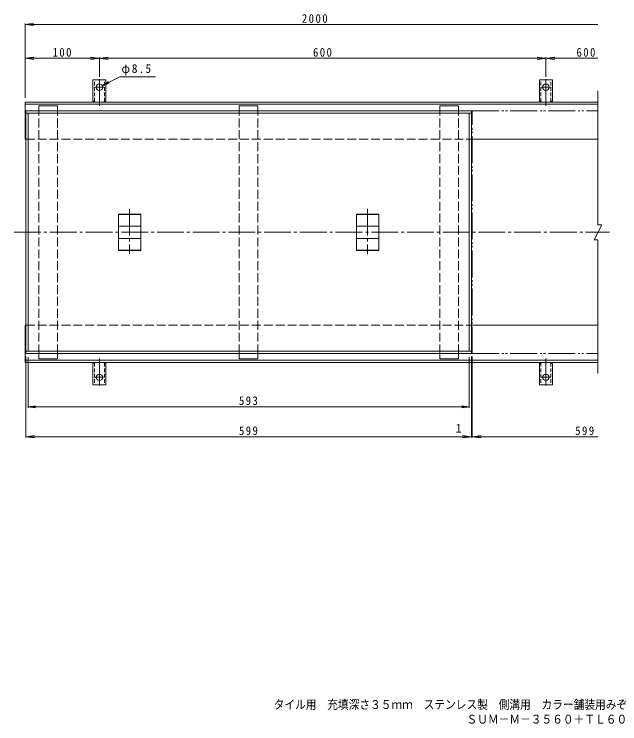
# Model space of a CAD drawing. Units: millimetres at full size, sheet at 1:4; details may follow other scales. Extents: x -686 to 715, y -547 to 417.
# Drawn here: x -686 to 127, y -547 to 407 of the extents above; entities that cross this region are included whole.
import ezdxf
from ezdxf.enums import TextEntityAlignment as Align

# ---------------------------------------------------------------- set-up
doc = ezdxf.new("R2010")
doc.units = ezdxf.units.MM
doc.header["$LTSCALE"] = 4
for name, pattern in [('CHAIN2', [12, 9, -1, 1, -1]), ('DASHED1', [1.8, 1.2, -0.6]), ('DASHED3', [4, 3, -1]), ('DOUBLE_CHAIN2', [12.8, 9, -1, 0.6, -0.6, 0.6, -1])]:
    doc.linetypes.add(name, pattern=pattern)
for name, color, linetype, lineweight in [('0-0_通り芯', 7, 'CHAIN2', 9), ('0-1_躯体', 2, 'Continuous', 9), ('0-2_仕上', 3, 'Continuous', 9), ('0-3_建具', 4, 'Continuous', 9), ('0-4_その他', 7, 'Continuous', 9), ('0-5_寸法', 7, 'Continuous', 9)]:
    doc.layers.add(name, color=color, linetype=linetype, lineweight=lineweight)
doc.layers.add('F-5_F-5ﾚｲﾔ', color=2, linetype='Continuous')
doc.styles.add('ＭＳ ゴシック', font='')
doc.styles.get('ＭＳ ゴシック').set_extended_font_data('MS Gothic')

msp = doc.modelspace()

# ---------------------------------------------------------------- linework, layer by layer
at = {"layer": '0-0_通り芯'}
for p, q in [((-531.416, 144.981), (-531.416, 83.952)), ((-211.416, 144.981), (-211.416, 83.952)), ((-686.445, 113.459), (113.455, 113.459))]:
    msp.add_line(p, q, dxfattribs=at)
at = {"layer": '0-1_躯体'}
for p, q in [((-571.887, 318.459), (-580.637, 318.459)), ((-580.637, 289.459), (-580.637, 318.459)), ((-571.887, 318.459), (-563.137, 318.459)), ((-563.137, 289.459), (-563.137, 318.459)), ((28.113, 318.459), (19.363, 318.459)), ((19.363, 289.459), (19.363, 318.459)), ((28.113, 318.459), (36.863, 318.459)), ((36.863, 289.459), (36.863, 318.459)), ((-580.637, 289.459), (-579.387, 289.459)), ((-563.137, 289.459), (-564.387, 289.459)), ((19.363, 289.459), (20.613, 289.459)), ((36.863, 289.459), (35.613, 289.459)), ((-580.637, -62.541), (-580.637, -91.541)), ((-580.637, -62.541), (-579.387, -62.541)), ((-563.137, -62.541), (-564.387, -62.541)), ((-563.137, -62.541), (-563.137, -91.541)), ((19.363, -62.541), (19.363, -91.541)), ((19.363, -62.541), (20.613, -62.541)), ((36.863, -62.541), (35.613, -62.541)), ((36.863, -62.541), (36.863, -91.541)), ((-571.887, -91.541), (-580.637, -91.541)), ((-571.887, -91.541), (-563.137, -91.541)), ((28.113, -91.541), (19.363, -91.541)), ((28.113, -91.541), (36.863, -91.541))]:
    msp.add_line(p, q, dxfattribs=at)
at = {"layer": '0-1_躯体', "linetype": 'DASHED1'}
for p, q in [((-578.637, 289.313), (-578.637, 318.459)), ((-565.137, 289.313), (-565.137, 318.459)), ((21.363, 289.313), (21.363, 318.459)), ((34.863, 289.313), (34.863, 318.459)), ((-578.637, -62.395), (-578.637, -91.541)), ((-565.137, -62.395), (-565.137, -91.541)), ((21.363, -62.395), (21.363, -91.541)), ((34.863, -62.395), (34.863, -91.541))]:
    msp.add_line(p, q, dxfattribs=at)
at = {"layer": '0-1_躯体', "linetype": 'CHAIN2'}
for p, q in [((-571.887, 319.24), (-571.887, 279.459)), ((28.113, 319.24), (28.113, 279.459)), ((-571.887, 308.459), (-577.663, 308.459)), ((-571.887, 308.459), (-566.111, 308.459)), ((28.113, 308.459), (22.337, 308.459)), ((28.113, 308.459), (33.889, 308.459)), ((-571.887, -92.321), (-571.887, -52.541)), ((28.113, -92.321), (28.113, -52.541)), ((-571.887, -81.541), (-577.663, -81.541)), ((-571.887, -81.541), (-566.111, -81.541)), ((28.113, -81.541), (22.337, -81.541)), ((28.113, -81.541), (33.889, -81.541))]:
    msp.add_line(p, q, dxfattribs=at)
at = {"layer": '0-1_躯体', "linetype": 'DASHED3'}
for p, q in [((-670.887, 238.459), (-71.887, 238.459)), ((-670.887, -11.541), (-71.887, -11.541))]:
    msp.add_line(p, q, dxfattribs=at)
at = {"layer": '0-1_躯体'}
for centre in [(-571.887, 308.459), (28.113, 308.459), (-571.887, -81.541), (28.113, -81.541)]:
    msp.add_circle(centre, 4.25, dxfattribs=at)
for centre, start, end in [((-579.387, 287.459), 30.00051, 90), ((-564.387, 287.459), 90, 149.99949), ((20.613, 287.459), 30.00051, 90), ((35.613, 287.459), 90, 149.99949), ((-579.387, -60.541), 270, 329.99949), ((-564.387, -60.541), 210.00051, 270), ((20.613, -60.541), 270, 329.99949), ((35.613, -60.541), 210.00051, 270)]:
    msp.add_arc(centre, 2, start, end, dxfattribs=at)
at = {"layer": '0-2_仕上'}
for p, q in [((-653.387, 283.459), (-628.387, 283.459)), ((-653.387, 276.459), (-653.387, 283.459)), ((-628.387, 276.459), (-628.387, 283.459)), ((-383.887, 283.459), (-358.887, 283.459)), ((-383.887, 276.459), (-383.887, 283.459)), ((-358.887, 276.459), (-358.887, 283.459)), ((-114.387, 276.459), (-114.387, 283.459)), ((-114.387, 283.459), (-89.387, 283.459)), ((-89.387, 276.459), (-89.387, 283.459)), ((-670.887, 276.459), (-71.887, 276.459)), ((-670.887, 276.459), (-670.887, -49.541)), ((-670.887, 273.459), (-71.887, 273.459)), ((-667.887, -46.541), (-667.887, 273.459)), ((-74.887, -46.541), (-74.887, 273.459)), ((-71.887, -49.541), (-71.887, 276.459)), ((-546.416, 137.914), (-546.416, 89.005)), ((-546.416, 137.914), (-516.416, 137.914)), ((-546.416, 137.414), (-516.416, 137.414)), ((-516.416, 89.005), (-516.416, 137.914)), ((-226.416, 137.914), (-226.416, 89.005)), ((-226.416, 137.914), (-196.416, 137.914)), ((-226.416, 137.414), (-196.416, 137.414)), ((-196.416, 89.005), (-196.416, 137.914)), ((-546.416, 121.825), (-516.416, 121.825)), ((-226.416, 121.825), (-196.416, 121.825)), ((-546.416, 105.093), (-516.416, 105.093)), ((-226.416, 105.093), (-196.416, 105.093)), ((-546.416, 89.505), (-516.416, 89.505)), ((-546.416, 89.005), (-516.416, 89.005)), ((-226.416, 89.505), (-196.416, 89.505)), ((-226.416, 89.005), (-196.416, 89.005)), ((-670.887, -46.541), (-71.887, -46.541)), ((-670.887, -49.541), (-71.887, -49.541)), ((-653.387, -49.541), (-653.387, -56.541)), ((-653.387, -56.541), (-628.387, -56.541)), ((-628.387, -49.541), (-628.387, -56.541)), ((-358.887, -49.541), (-358.887, -56.541)), ((-114.387, -49.541), (-114.387, -56.541)), ((-114.387, -56.541), (-89.387, -56.541)), ((-89.387, -49.541), (-89.387, -56.541))]:
    msp.add_line(p, q, dxfattribs=at)
at = {"layer": '0-2_仕上', "linetype": 'DASHED3'}
for p, q in [((-653.387, -49.541), (-653.387, 276.459)), ((-628.387, -49.541), (-628.387, 276.459)), ((-383.887, -49.541), (-383.887, 276.459)), ((-358.887, -49.541), (-358.887, 276.459)), ((-114.387, -49.541), (-114.387, 276.459)), ((-89.387, -49.541), (-89.387, 276.459))]:
    msp.add_line(p, q, dxfattribs=at)
at = {"layer": '0-2_仕上', "linetype": 'DOUBLE_CHAIN2'}
for p, q in [((-70.887, 276.459), (98.113, 276.459)), ((-70.887, -49.541), (-70.887, 276.459)), ((-70.887, -49.541), (98.113, -49.541))]:
    msp.add_line(p, q, dxfattribs=at)
at = {"layer": '0-2_仕上'}
msp.add_lwpolyline([(-383.887, -49.541), (-383.887, -56.541), (-358.887, -56.541)], dxfattribs=at)
at = {"layer": '0-3_建具'}
for p, q in [((98.113, 303.459), (98.113, 123.459)), ((-671.887, 238.459), (-671.887, 288.459)), ((-671.887, 288.459), (98.113, 288.459)), ((-671.887, 285.459), (98.113, 285.459)), ((-671.887, 238.459), (-670.887, 238.459)), ((-71.887, 238.459), (98.113, 238.459)), ((103.113, 123.459), (93.113, 103.459)), ((98.113, 123.459), (103.113, 123.459)), ((93.113, 103.459), (98.113, 103.459)), ((98.113, 103.459), (98.113, -76.541)), ((-671.887, -11.541), (-670.887, -11.541)), ((-671.887, -11.541), (-671.887, -61.541)), ((-71.887, -11.541), (98.113, -11.541)), ((-671.887, -58.541), (98.113, -58.541)), ((-671.887, -61.541), (98.113, -61.541))]:
    msp.add_line(p, q, dxfattribs=at)
at = {"layer": '0-4_その他'}
for p, q in [((-671.887, 392.769), (-659.989, 394.335)), ((-671.887, 294.352), (-671.887, 393.969)), ((-671.887, 392.769), (98.113, 392.769)), ((-671.887, 392.769), (-659.989, 391.203)), ((-671.887, 347.311), (-659.989, 348.877)), ((-671.887, 347.311), (98.113, 347.311)), ((-671.887, 347.311), (-659.989, 345.744)), ((-559.989, 345.744), (-583.784, 348.877)), ((-559.989, 348.877), (-583.784, 345.744)), ((-571.887, 322.55), (-571.887, 348.511)), ((40.011, 345.744), (16.216, 348.877)), ((40.011, 348.877), (16.216, 345.744)), ((28.113, 322.55), (28.113, 348.511)), ((-670.887, -53.408), (-670.887, -162.541)), ((-667.887, -122.541), (-667.887, -54.541)), ((-74.887, -122.541), (-74.887, -54.541)), ((-71.887, -53.408), (-71.887, -162.541)), ((-70.887, -53.408), (-70.887, -162.541)), ((-667.887, -121.341), (-657.972, -120.036)), ((-667.887, -121.341), (-74.887, -121.341)), ((-667.887, -121.341), (-657.972, -122.646)), ((-74.887, -121.341), (-84.801, -120.036)), ((-74.887, -121.341), (-84.801, -122.646)), ((-670.887, -161.341), (-658.989, -159.775)), ((-670.887, -161.341), (98.113, -161.341)), ((-670.887, -161.341), (-658.989, -162.907)), ((-71.887, -161.341), (-83.784, -159.775)), ((-71.887, -161.341), (-83.784, -162.907)), ((-70.887, -161.341), (-58.989, -159.775)), ((-70.887, -161.341), (-58.989, -162.907))]:
    msp.add_line(p, q, dxfattribs=at)
at = {"layer": '0-5_寸法'}
for p, q in [((-568.1, 310.39), (-544.499, 322.422)), ((-568.1, 310.39), (-559.86, 316.055)), ((-544.499, 322.422), (-496.429, 322.422)), ((-568.1, 310.39), (-558.675, 313.73))]:
    msp.add_line(p, q, dxfattribs=at)

# ---------------------------------------------------------------- texts
at = {"layer": '0-4_その他', "color": 2, "style": 'ＭＳ ゴシック'}
msp.add_text('1', height=11.73, dxfattribs=at).set_placement((-93.247, -159.341), align=Align.BOTTOM_LEFT)
at = {"layer": '0-4_その他', "color": 2, "char_height": 11.73, "attachment_point": 7, "style": 'ＭＳ ゴシック'}
for s, insert in [('\\T1.28;\\W0.9;2000', (-299.887, 394.769)), ('\\T1.27;\\W0.9;100', (-634.887, 349.311)), ('\\T1.27;\\W0.9;600', (-284.887, 349.311)), ('\\T1.27;\\W0.9;600', (69.233, 349.311)), ('\\T1.27;\\W0.9;593', (-384.387, -118.941)), ('\\T1.27;\\W0.9;599', (-384.387, -159.341)), ('\\T1.27;\\W0.9;599', (67.576, -159.341))]:
    msp.add_mtext(s, dxfattribs=dict(at, insert=insert))
at = {"layer": '0-5_寸法', "color": 2, "insert": (-542.32, 324.421), "char_height": 11.73, "attachment_point": 7, "style": 'ＭＳ ゴシック'}
msp.add_mtext('\\T1.21;\\W0.95;φ8.5', dxfattribs=at)
at = {"layer": 'F-5_F-5ﾚｲﾔ', "style": 'ＭＳ ゴシック', "width": 0.9}
for s, p in [('タイル用\u3000充填深さ３５ｍｍ\u3000ステンレス製\u3000側溝用\u3000カラー舗装用みぞ蓋', (-337.779, -530.846)), ('\u3000\u3000\u3000\u3000\u3000\u3000\u3000\u3000\u3000\u3000\u3000\u3000\u3000\u3000\u3000\u3000\u3000\u3000ＳＵＭ－Ｍ－３５６０＋ＴＬ６０Ｐ', (-337.779, -550.559))]:
    msp.add_text(s, height=11.73, dxfattribs=at).set_placement(p, align=Align.BOTTOM_LEFT)

doc.saveas('drawing.dxf')
